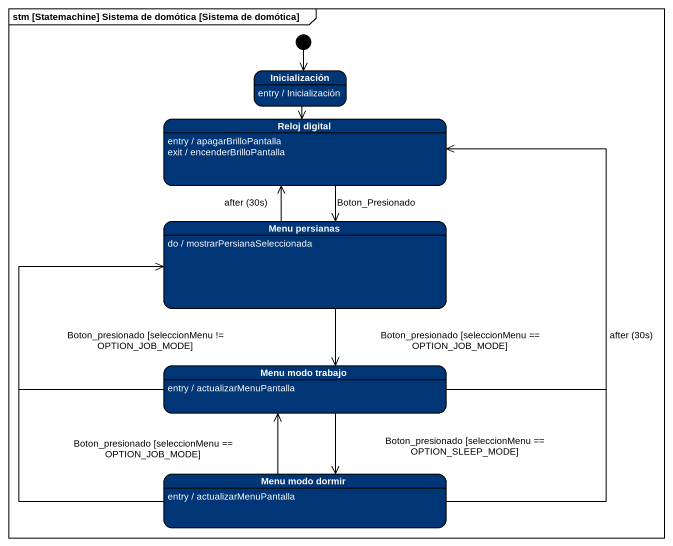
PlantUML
@startuml
mainframe stm [Statemachine] Sistema de domótica [Sistema de domótica]
hide empty description
state Inicialización #003576
Inicialización : entry / Inicialización
state "Reloj digital" as Reloj_digital #003576
Reloj_digital : entry / apagarBrilloPantalla
Reloj_digital : exit / encenderBrilloPantalla
state "Menu persianas" as Menu_persianas #003576
Menu_persianas : do / mostrarPersianaSeleccionada
state "Menu modo trabajo" as Menu_modo_trabajo #003576
Menu_modo_trabajo : entry / actualizarMenuPantalla
state "Menu modo dormir" as Menu_modo_dormir #003576
Menu_modo_dormir : entry / actualizarMenuPantalla
[*] --> Inicialización
Inicialización --> Reloj_digital
Reloj_digital --> Menu_persianas : Boton_Presionado
Menu_persianas -up-> Reloj_digital : after (30s)
Menu_persianas --> Menu_modo_trabajo : Boton_presionado [seleccionMenu == OPTION_JOB_MODE]
Menu_modo_trabajo -up-> Reloj_digital : after (30s)
Menu_modo_trabajo -up-> Menu_persianas
Menu_modo_trabajo --> Menu_modo_dormir : Boton_presionado [seleccionMenu == OPTION_SLEEP_MODE]
Menu_modo_dormir -up-> Reloj_digital
Menu_modo_dormir -up-> Menu_persianas : Boton_presionado [seleccionMenu != OPTION_JOB_MODE]
Menu_modo_dormir -up-> Menu_modo_trabajo : Boton_presionado [seleccionMenu == OPTION_JOB_MODE]
@enduml
